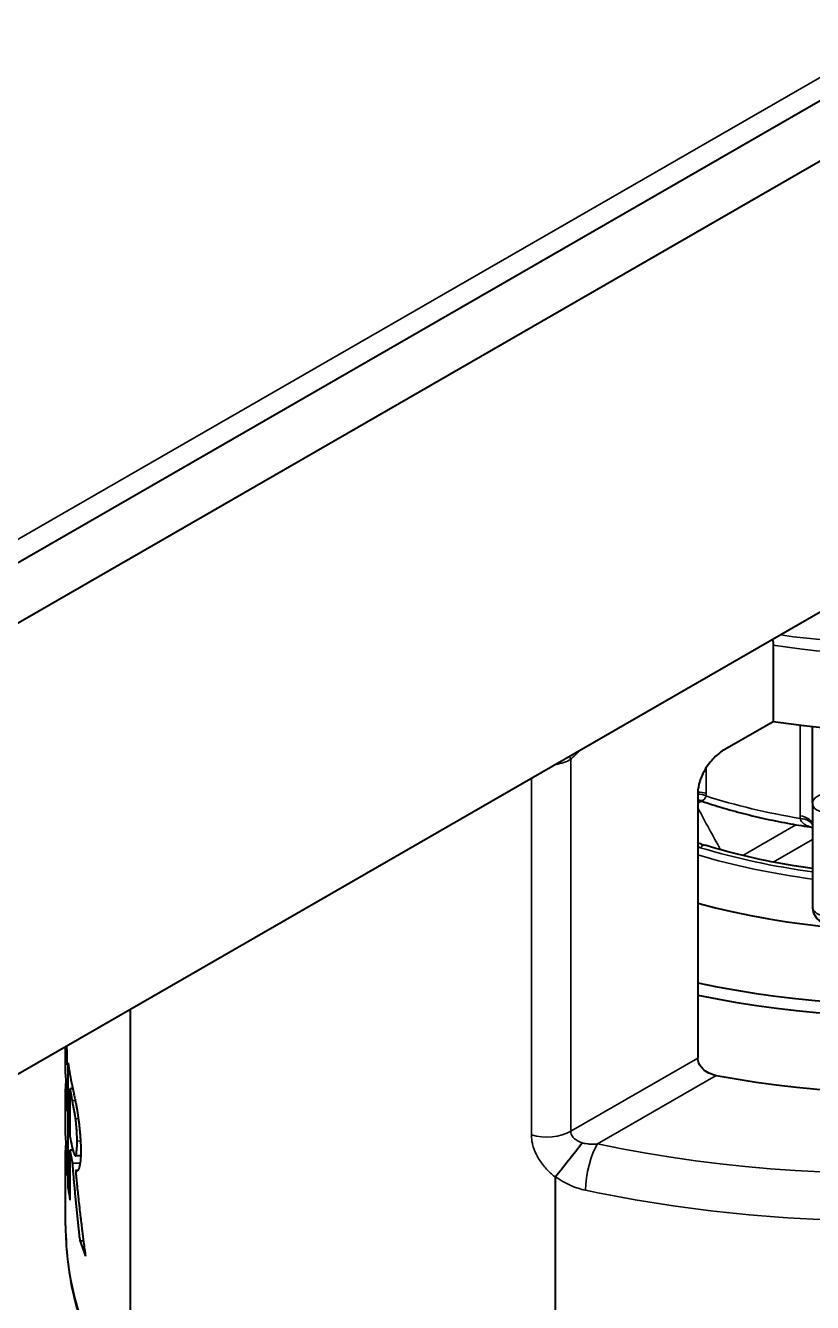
# Model space of a CAD drawing. Header units: millimetres. Extents: x 0 to 51860, y 0 to 5940.
# Drawn here: x 7987.41 to 8018.12, y 4172.62 to 4222.45 of the extents above; entities that cross this region are included whole.
import ezdxf

# ---------------------------------------------------------------- set-up
doc = ezdxf.new("R2010")
doc.units = ezdxf.units.MM
doc.header["$LTSCALE"] = 10
doc.layers.add('가시적인 것(ISO)', color=3, linetype='Continuous', lineweight=40)
doc.layers.add('가시적인 좁은 것(ISO)', color=3, linetype='Continuous', lineweight=35)

msp = doc.modelspace()

# ---------------------------------------------------------------- linework, layer by layer
at = {"layer": '가시적인 것(ISO)'}
for p, q in [((7719.6306, 4047.4586), (8041.1284, 4232.5969)), ((8044.8417, 4232.3706), (7717.027, 4043.5947)), ((8069.4962, 4228.9636), (7692.3726, 4011.7926)), ((8016.5894, 4198.2644), (8016.5894, 4195.2889)), ((8014.7046, 4194.2035), (8016.5894, 4195.2889)), ((8018.1224, 4192.0944), (8018.1224, 4195.0922)), ((8013.6495, 4192.5058), (8013.6495, 4182.1503)), ((8018.1224, 4192.0944), (8018.1224, 4188.0536)), ((7991.4957, 4184.0462), (7991.4957, 4168.2808)), ((7988.9744, 4181.5296), (7988.9744, 4182.5942)), ((7989.0178, 4182.4714), (7989.0178, 4181.8911)), ((7989.0737, 4177.0632), (7989.0737, 4181.9685)), ((7988.9744, 4179.1286), (7988.9744, 4180.9492)), ((7989.0082, 4180.6621), (7989.0082, 4180.0818)), ((7989.2557, 4180.9531), (7989.1446, 4180.9466)), ((7989.1446, 4180.9466), (7989.1446, 4179.1022)), ((7988.9744, 4175.6248), (7988.9744, 4178.5482)), ((7989.2559, 4178.5641), (7989.1446, 4178.5576)), ((7989.1446, 4178.5576), (7989.1446, 4176.6058)), ((7989.5684, 4178.3551), (7989.3713, 4178.3375)), ((7989.0178, 4178.1465), (7989.0178, 4177.5661)), ((7989.5391, 4178.0562), (7989.2489, 4178.0347)), ((7989.4558, 4177.7713), (7989.3602, 4177.7628)), ((8008.0847, 4177.5091), (8008.0847, 4158.7278)), ((7989.1446, 4177.0663), (7989.0737, 4177.0632)), ((7989.6704, 4175.0179), (7989.5443, 4175.0044))]:
    msp.add_line(p, q, dxfattribs=at)
msp.add_arc((8018.7891, 4188.0536), 0.6667, 180, 265.12284, dxfattribs=at)
for centre, major_axis, ratio, start_param, end_param in [((8022.3557, 4208.1107), (23, 0), 0.5758617, 4.4589774, 6.1461037), ((8022.3557, 4198.9869), (-20.6667, 0), 0.5758617, 1.1359512, 2.2642476), ((8022.3557, 4198.9869), (-25.6667, 0), 0.5758617, 1.2247253, 2.1987386), ((8022.3557, 4198.7144), (26, 0), 0.5758617, 4.370937, 5.3403313), ((8022.3557, 4196.12), (26.6667, 0), 0.5758617, 4.4078036, 5.3684668), ((8022.4877, 4182.8731), (-33.5133, 0), 0.5758617, 0.0143499, 0.0509095), ((8022.4877, 4183.4535), (-33.5133, 0), 0.5758617, 0.0435886, 0.0509095), ((8022.4877, 4183.4535), (-33.5133, 0), 0.5758617, 0.0770245, 0.1231611), ((8022.4877, 4180.9492), (-33.5133, 0), 0.5758617, 6.2681486, 6.3281464), ((8022.4877, 4181.5296), (-33.5133, 0), 0.5758617, 0, 0.0449611), ((8022.4877, 4182.889), (-33.5133, 0), 0.5758617, 0.1008183, 0.1244669), ((8022.4877, 4178.5482), (-33.5133, 0), 0.5758617, 6.2681486, 6.3340948), ((8022.4877, 4179.1286), (-33.5133, 0), 0.5758617, 0, 0.0509095), ((8022.4877, 4181.0446), (-33.5133, 0), 0.5758617, 0.1008183, 0.1217103), ((8008.6187, 4178.2269), (-0.8277, -1.0459), 0.0179866, 0.8582668, 2.2172143), ((8022.4877, 4180.5), (-33.5133, 0), 0.5758617, 0.1008183, 0.128094), ((8009.7245, 4176.3099), (1.6335, -1.221), 0.1183806, 3.1364698, 3.2298497), ((8022.4877, 4178.5482), (-33.5133, 0), 0.5758617, 0.0770245, 0.1008183), ((8022.4877, 4178.5482), (-33.5133, 0), 0.5758617, 0.1846766, 0.2155794)]:
    msp.add_ellipse(centre, major_axis=major_axis, ratio=ratio, start_param=start_param, end_param=end_param, dxfattribs=at)
for points in [[(8016.5632, 4198.4813), (8016.5799, 4198.4133), (8016.5894, 4198.338), (8016.5894, 4198.2644)], [(8013.695, 4192.2136), (8013.6801, 4192.2187), (8013.6649, 4192.2232), (8013.6495, 4192.2272)], [(7989.5681, 4178.3491), (7989.4996, 4178.343), (7989.431, 4178.3369), (7989.3625, 4178.3309)]]:
    msp.add_open_spline(points, degree=3, dxfattribs=at)
for points, knots in [([(8014.7046, 4194.2035), (8014.5689, 4194.1254), (8014.4088, 4193.9995), (8014.1638, 4193.7485), (8014.0337, 4193.5812), (8013.8543, 4193.2836), (8013.7708, 4193.1022), (8013.6778, 4192.8043), (8013.6495, 4192.6357), (8013.6495, 4192.5058)], [0.94688395, 0.94688395, 0.94688395, 0.94688395, 1.03319942, 1.03319942, 1.11414915, 1.11414915, 1.18965062, 1.18965062, 1.26110631, 1.26110631, 1.26110631, 1.26110631]), ([(8013.695, 4192.2136), (8013.9764, 4192.1176), (8014.2624, 4192.0263), (8014.8425, 4191.8534), (8015.1366, 4191.7719), (8015.7322, 4191.6187), (8016.0336, 4191.5471), (8016.6427, 4191.4141), (8016.9504, 4191.3526), (8017.5459, 4191.2447), (8017.8332, 4191.1973), (8018.1224, 4191.1544)], [3.39205579, 3.39205579, 3.39205579, 3.39205579, 3.44952213, 3.44952213, 3.50698846, 3.50698846, 3.5644548, 3.5644548, 3.62192113, 3.62192113, 3.6746987, 3.6746987, 3.6746987, 3.6746987]), ([(8013.6495, 4190.558), (8013.6776, 4190.5461), (8013.7064, 4190.5346), (8013.7988, 4190.4995), (8013.8648, 4190.477), (8013.933, 4190.4564)], [0.205431271, 0.205431271, 0.205431271, 0.205431271, 0.222088077, 0.222088077, 0.257880602, 0.257880602, 0.257880602, 0.257880602]), ([(8018.1224, 4189.5492), (8017.8846, 4189.5821), (8017.648, 4189.6177), (8016.2073, 4189.8529), (8015.0391, 4190.1217), (8013.9342, 4190.456)], [2.59187212, 2.59187212, 2.59187212, 2.59187212, 2.63237325, 2.63237325, 2.83997465, 2.83997465, 2.83997465, 2.83997465]), ([(8014.3584, 4181.4706), (8014.2683, 4181.4869), (8014.1716, 4181.5184), (8013.9924, 4181.6098), (8013.9099, 4181.6697), (8013.7869, 4181.7928), (8013.7356, 4181.8621), (8013.6669, 4182.0068), (8013.6495, 4182.0823), (8013.6495, 4182.1503)], [0.48200301, 0.48200301, 0.48200301, 0.48200301, 0.52453642, 0.52453642, 0.56706983, 0.56706983, 0.60449746, 0.60449746, 0.64192509, 0.64192509, 0.64192509, 0.64192509]), ([(7989.2282, 4181.0826), (7989.2335, 4181.0581), (7989.239, 4181.0322), (7989.2447, 4181.0051), (7989.2505, 4180.9781), (7989.2564, 4180.9499), (7989.2625, 4180.9208), (7989.2655, 4180.9062), (7989.2686, 4180.8914), (7989.2718, 4180.8764), (7989.2781, 4180.8464), (7989.2845, 4180.8155), (7989.291, 4180.7839), (7989.2943, 4180.7681), (7989.2976, 4180.7522), (7989.3009, 4180.7361), (7989.3076, 4180.7039), (7989.3143, 4180.6712), (7989.3211, 4180.6381), (7989.3245, 4180.6215), (7989.3279, 4180.6049), (7989.3313, 4180.5882), (7989.3382, 4180.5547), (7989.345, 4180.521), (7989.3518, 4180.4872), (7989.3552, 4180.4704), (7989.3586, 4180.4534), (7989.362, 4180.4365), (7989.3688, 4180.4027), (7989.3755, 4180.3689), (7989.382, 4180.3353), (7989.3919, 4180.2849), (7989.4014, 4180.235), (7989.4105, 4180.1862), (7989.4135, 4180.1699), (7989.4165, 4180.1538), (7989.4193, 4180.1378), (7989.4251, 4180.1058), (7989.4306, 4180.0744), (7989.4358, 4180.0438), (7989.441, 4180.0132), (7989.4458, 4179.9833), (7989.4502, 4179.9545)], [0, 0, 0, 0, 0.0833333, 0.0833333, 0.0833333, 0.1666667, 0.1666667, 0.1666667, 0.2083333, 0.2083333, 0.2083333, 0.2916667, 0.2916667, 0.2916667, 0.3333333, 0.3333333, 0.3333333, 0.4166667, 0.4166667, 0.4166667, 0.4583333, 0.4583333, 0.4583333, 0.5416667, 0.5416667, 0.5416667, 0.5833333, 0.5833333, 0.5833333, 0.6666667, 0.6666667, 0.6666667, 0.7916667, 0.7916667, 0.7916667, 0.8333333, 0.8333333, 0.8333333, 0.9166667, 0.9166667, 0.9166667, 1, 1, 1, 1]), ([(7989.3654, 4179.7827), (7989.3611, 4179.8141), (7989.3556, 4179.8495), (7989.3493, 4179.8876), (7989.3477, 4179.8971), (7989.3461, 4179.9068), (7989.3444, 4179.9166), (7989.3411, 4179.9363), (7989.3376, 4179.9565), (7989.3339, 4179.9772), (7989.3321, 4179.9876), (7989.3302, 4179.998), (7989.3283, 4180.0085), (7989.3245, 4180.0296), (7989.3206, 4180.051), (7989.3167, 4180.0726), (7989.3147, 4180.0833), (7989.3127, 4180.0942), (7989.3106, 4180.105), (7989.3066, 4180.1267), (7989.3025, 4180.1485), (7989.2984, 4180.1702), (7989.2963, 4180.1811), (7989.2942, 4180.1919), (7989.2921, 4180.2027), (7989.288, 4180.2243), (7989.2839, 4180.2457), (7989.2797, 4180.2668), (7989.2777, 4180.2773), (7989.2756, 4180.2878), (7989.2736, 4180.2981), (7989.2695, 4180.3189), (7989.2655, 4180.3392), (7989.2615, 4180.3589), (7989.2595, 4180.3687), (7989.2576, 4180.3784), (7989.2556, 4180.388), (7989.2518, 4180.4071), (7989.248, 4180.4255), (7989.2443, 4180.4431), (7989.2406, 4180.4607), (7989.2371, 4180.4774), (7989.2336, 4180.4931)], [0, 0, 0, 0, 0.1666667, 0.1666667, 0.1666667, 0.2083333, 0.2083333, 0.2083333, 0.2916667, 0.2916667, 0.2916667, 0.3333333, 0.3333333, 0.3333333, 0.4166667, 0.4166667, 0.4166667, 0.4583333, 0.4583333, 0.4583333, 0.5416667, 0.5416667, 0.5416667, 0.5833333, 0.5833333, 0.5833333, 0.6666667, 0.6666667, 0.6666667, 0.7083333, 0.7083333, 0.7083333, 0.7916667, 0.7916667, 0.7916667, 0.8333333, 0.8333333, 0.8333333, 0.9166667, 0.9166667, 0.9166667, 1, 1, 1, 1]), ([(7989.4253, 4178.9151), (7989.4253, 4178.933), (7989.4251, 4178.9524), (7989.4246, 4178.9731), (7989.4242, 4178.9938), (7989.4236, 4179.0158), (7989.4229, 4179.0388), (7989.4217, 4179.0733), (7989.4202, 4179.1101), (7989.4183, 4179.1483), (7989.4177, 4179.161), (7989.417, 4179.1739), (7989.4163, 4179.187), (7989.4149, 4179.2131), (7989.4134, 4179.2397), (7989.4117, 4179.2665), (7989.4109, 4179.2799), (7989.41, 4179.2934), (7989.4091, 4179.307), (7989.4074, 4179.334), (7989.4055, 4179.3612), (7989.4035, 4179.3883), (7989.4025, 4179.4019), (7989.4015, 4179.4154), (7989.4005, 4179.4288), (7989.3984, 4179.4557), (7989.3962, 4179.4824), (7989.394, 4179.5086), (7989.3929, 4179.5216), (7989.3918, 4179.5346), (7989.3907, 4179.5474), (7989.3884, 4179.573), (7989.386, 4179.598), (7989.3837, 4179.6221), (7989.3825, 4179.6342), (7989.3813, 4179.646), (7989.3801, 4179.6576), (7989.3777, 4179.6808), (7989.3752, 4179.703), (7989.3728, 4179.7239), (7989.3703, 4179.7448), (7989.3678, 4179.7645), (7989.3654, 4179.7827)], [0, 0, 0, 0, 0.0833333, 0.0833333, 0.0833333, 0.1666667, 0.1666667, 0.1666667, 0.2916667, 0.2916667, 0.2916667, 0.3333333, 0.3333333, 0.3333333, 0.4166667, 0.4166667, 0.4166667, 0.4583333, 0.4583333, 0.4583333, 0.5416667, 0.5416667, 0.5416667, 0.5833333, 0.5833333, 0.5833333, 0.6666667, 0.6666667, 0.6666667, 0.7083333, 0.7083333, 0.7083333, 0.7916667, 0.7916667, 0.7916667, 0.8333333, 0.8333333, 0.8333333, 0.9166667, 0.9166667, 0.9166667, 1, 1, 1, 1]), ([(7989.4502, 4179.9545), (7989.4547, 4179.9256), (7989.4592, 4179.8941), (7989.4637, 4179.8604), (7989.4683, 4179.8266), (7989.4729, 4179.7907), (7989.4775, 4179.7529), (7989.4844, 4179.6962), (7989.4914, 4179.6355), (7989.4982, 4179.5721), (7989.5004, 4179.551), (7989.5027, 4179.5296), (7989.5049, 4179.5079), (7989.5094, 4179.4646), (7989.5138, 4179.4203), (7989.518, 4179.3754), (7989.5202, 4179.353), (7989.5223, 4179.3304), (7989.5243, 4179.3078), (7989.5284, 4179.2625), (7989.5324, 4179.2168), (7989.5362, 4179.1713), (7989.5381, 4179.1485), (7989.5399, 4179.1257), (7989.5417, 4179.103), (7989.5452, 4179.0576), (7989.5485, 4179.0125), (7989.5515, 4178.9681), (7989.5531, 4178.9459), (7989.5545, 4178.9239), (7989.5559, 4178.902), (7989.5586, 4178.8584), (7989.5611, 4178.8157), (7989.5632, 4178.7744), (7989.5642, 4178.7537), (7989.5652, 4178.7333), (7989.566, 4178.7134), (7989.5677, 4178.6734), (7989.5691, 4178.635), (7989.57, 4178.5985), (7989.5709, 4178.5621), (7989.5713, 4178.5276), (7989.5713, 4178.4955)], [0, 0, 0, 0, 0.0833333, 0.0833333, 0.0833333, 0.1666667, 0.1666667, 0.1666667, 0.2916667, 0.2916667, 0.2916667, 0.3333333, 0.3333333, 0.3333333, 0.4166667, 0.4166667, 0.4166667, 0.4583333, 0.4583333, 0.4583333, 0.5416667, 0.5416667, 0.5416667, 0.5833333, 0.5833333, 0.5833333, 0.6666667, 0.6666667, 0.6666667, 0.7083333, 0.7083333, 0.7083333, 0.7916667, 0.7916667, 0.7916667, 0.8333333, 0.8333333, 0.8333333, 0.9166667, 0.9166667, 0.9166667, 1, 1, 1, 1]), ([(7989.2223, 4178.7015), (7989.2258, 4178.6851), (7989.2295, 4178.6685), (7989.2334, 4178.652), (7989.2373, 4178.6355), (7989.2413, 4178.619), (7989.2455, 4178.6027), (7989.2518, 4178.5783), (7989.2585, 4178.5544), (7989.2653, 4178.5314), (7989.2676, 4178.5238), (7989.2699, 4178.5163), (7989.2722, 4178.5089), (7989.2769, 4178.4941), (7989.2816, 4178.4798), (7989.2863, 4178.4662), (7989.2887, 4178.4594), (7989.291, 4178.4528), (7989.2934, 4178.4464), (7989.2982, 4178.4335), (7989.3029, 4178.4215), (7989.3076, 4178.4103), (7989.31, 4178.4047), (7989.3123, 4178.3994), (7989.3146, 4178.3943), (7989.3193, 4178.3841), (7989.3238, 4178.375), (7989.3283, 4178.367), (7989.3305, 4178.363), (7989.3327, 4178.3593), (7989.3348, 4178.3559), (7989.3391, 4178.3491), (7989.3432, 4178.3436), (7989.3471, 4178.3394), (7989.3491, 4178.3374), (7989.351, 4178.3357), (7989.3528, 4178.3343), (7989.3565, 4178.3317), (7989.3599, 4178.3305), (7989.363, 4178.3309), (7989.3661, 4178.3314), (7989.3689, 4178.3335), (7989.3713, 4178.3375)], [0, 0, 0, 0, 0.0833333, 0.0833333, 0.0833333, 0.1666667, 0.1666667, 0.1666667, 0.2916667, 0.2916667, 0.2916667, 0.3333333, 0.3333333, 0.3333333, 0.4166667, 0.4166667, 0.4166667, 0.4583333, 0.4583333, 0.4583333, 0.5416667, 0.5416667, 0.5416667, 0.5833333, 0.5833333, 0.5833333, 0.6666667, 0.6666667, 0.6666667, 0.7083333, 0.7083333, 0.7083333, 0.7916667, 0.7916667, 0.7916667, 0.8333333, 0.8333333, 0.8333333, 0.9166667, 0.9166667, 0.9166667, 1, 1, 1, 1]), ([(7989.3713, 4178.3375), (7989.3758, 4178.3434), (7989.3803, 4178.3563), (7989.3846, 4178.3749), (7989.3857, 4178.3796), (7989.3868, 4178.3846), (7989.3879, 4178.3899), (7989.39, 4178.4006), (7989.3921, 4178.4126), (7989.3942, 4178.4258), (7989.3952, 4178.4324), (7989.3962, 4178.4393), (7989.3972, 4178.4465), (7989.3992, 4178.4608), (7989.4011, 4178.4762), (7989.403, 4178.4926), (7989.4039, 4178.5007), (7989.4048, 4178.5091), (7989.4057, 4178.5178), (7989.4075, 4178.535), (7989.4092, 4178.5531), (7989.4108, 4178.5718), (7989.4116, 4178.5812), (7989.4124, 4178.5907), (7989.4131, 4178.6004), (7989.4146, 4178.6198), (7989.416, 4178.6398), (7989.4172, 4178.6602), (7989.4179, 4178.6704), (7989.4185, 4178.6807), (7989.419, 4178.6911), (7989.4207, 4178.7223), (7989.4221, 4178.7543), (7989.4231, 4178.7865), (7989.4245, 4178.8294), (7989.4253, 4178.8727), (7989.4253, 4178.9151)], [0, 0, 0, 0, 0.1666667, 0.1666667, 0.1666667, 0.2083333, 0.2083333, 0.2083333, 0.2916667, 0.2916667, 0.2916667, 0.3333333, 0.3333333, 0.3333333, 0.4166667, 0.4166667, 0.4166667, 0.4583333, 0.4583333, 0.4583333, 0.5416667, 0.5416667, 0.5416667, 0.5833333, 0.5833333, 0.5833333, 0.6666667, 0.6666667, 0.6666667, 0.7083333, 0.7083333, 0.7083333, 0.8333333, 0.8333333, 0.8333333, 1, 1, 1, 1]), ([(7989.5713, 4178.4955), (7989.5713, 4178.4507), (7989.5705, 4178.4073), (7989.5688, 4178.3654), (7989.5671, 4178.3235), (7989.5647, 4178.2831), (7989.5615, 4178.2443), (7989.56, 4178.2249), (7989.5582, 4178.2059), (7989.5563, 4178.1874), (7989.5525, 4178.1504), (7989.5481, 4178.1151), (7989.5431, 4178.0818), (7989.5406, 4178.0651), (7989.538, 4178.0489), (7989.5352, 4178.0332), (7989.5297, 4178.0019), (7989.5237, 4177.9725), (7989.5174, 4177.9454), (7989.5142, 4177.9319), (7989.5109, 4177.9189), (7989.5076, 4177.9064), (7989.5009, 4177.8816), (7989.4938, 4177.859), (7989.4865, 4177.8389), (7989.4829, 4177.8289), (7989.4792, 4177.8195), (7989.4755, 4177.8107), (7989.468, 4177.7932), (7989.4603, 4177.7782), (7989.4525, 4177.766), (7989.4487, 4177.7599), (7989.4448, 4177.7544), (7989.4408, 4177.7497), (7989.433, 4177.7403), (7989.4251, 4177.7337), (7989.4173, 4177.7302), (7989.4134, 4177.7284), (7989.4095, 4177.7274), (7989.4056, 4177.7271), (7989.3978, 4177.7266), (7989.39, 4177.7292), (7989.3825, 4177.7351), (7989.3749, 4177.741), (7989.3674, 4177.7502), (7989.3602, 4177.7628)], [0, 0, 0, 0, 0.0833333, 0.0833333, 0.0833333, 0.1666667, 0.1666667, 0.1666667, 0.2083333, 0.2083333, 0.2083333, 0.2916667, 0.2916667, 0.2916667, 0.3333333, 0.3333333, 0.3333333, 0.4166667, 0.4166667, 0.4166667, 0.4583333, 0.4583333, 0.4583333, 0.5416667, 0.5416667, 0.5416667, 0.5833333, 0.5833333, 0.5833333, 0.6666667, 0.6666667, 0.6666667, 0.7083333, 0.7083333, 0.7083333, 0.7916667, 0.7916667, 0.7916667, 0.8333333, 0.8333333, 0.8333333, 0.9166667, 0.9166667, 0.9166667, 1, 1, 1, 1]), ([(7989.5443, 4175.0044), (7989.5346, 4175.0884), (7989.5155, 4175.2565), (7989.4922, 4175.4667), (7989.4694, 4175.6769), (7989.4515, 4175.8451), (7989.4296, 4176.0554), (7989.4125, 4176.2237), (7989.3915, 4176.4341), (7989.3751, 4176.6025), (7989.3551, 4176.813), (7989.3394, 4176.9814), (7989.3203, 4177.192), (7989.3053, 4177.3605), (7989.2871, 4177.5711), (7989.2694, 4177.7818), (7989.2557, 4177.9504), (7989.2489, 4178.0347)], [0, 0, 0, 0, 0.0381103, 0.0762206, 0.09527575, 0.13338605, 0.1524412, 0.19055149, 0.20960664, 0.24771694, 0.26677209, 0.30488239, 0.32393754, 0.36204784, 0.38110299, 0.41921329, 0.45732359, 0.45732359, 0.45732359, 0.45732359]), ([(7989.3602, 4177.7628), (7989.3692, 4177.6698), (7989.3874, 4177.4837), (7989.411, 4177.2512), (7989.4352, 4177.0187), (7989.455, 4176.8328), (7989.4804, 4176.6005), (7989.5011, 4176.4147), (7989.5276, 4176.1824), (7989.5493, 4175.9967), (7989.5769, 4175.7646), (7989.5995, 4175.579), (7989.6341, 4175.3006), (7989.6814, 4174.9296), (7989.7248, 4174.6052), (7989.7501, 4174.4199)], [0, 0, 0, 0, 0.04215599, 0.08431197, 0.10538997, 0.14754595, 0.16862395, 0.21077993, 0.23185793, 0.27401391, 0.29509191, 0.33724789, 0.35832589, 0.42155987, 0.50587184, 0.50587184, 0.50587184, 0.50587184]), ([(7988.9744, 4175.6248), (7988.9744, 4175.0824), (7989.0112, 4174.54), (7989.1578, 4173.4607), (7989.2676, 4172.9238), (7989.5582, 4171.8604), (7989.7391, 4171.3339), (7990.1692, 4170.2955), (7990.4185, 4169.7836), (7990.9823, 4168.7776), (7991.2969, 4168.2835), (7991.6426, 4167.7997)], [2.35619449, 2.35619449, 2.35619449, 2.35619449, 2.43424957, 2.43424957, 2.51230465, 2.51230465, 2.59035972, 2.59035972, 2.6684148, 2.6684148, 2.74646988, 2.74646988, 2.74646988, 2.74646988]), ([(8008.2951, 4158.138), (8011.6168, 4157.3516), (8015.1509, 4156.8819), (8022.2846, 4156.6175), (8025.8828, 4156.8215), (8032.7961, 4157.8839), (8036.1098, 4158.7426), (8042.1308, 4161.0449), (8044.8357, 4162.4898), (8049.3462, 4165.8495), (8051.1552, 4167.7649), (8053.231, 4171.2295), (8053.8105, 4172.6867), (8054.1105, 4174.1763)], [3.5369534, 3.5369534, 3.5369534, 3.5369534, 3.8627197, 3.8627197, 4.1877832, 4.1877832, 4.5131593, 4.5131593, 4.839651, 4.839651, 5.1655586, 5.1655586, 5.3823025, 5.3823025, 5.3823025, 5.3823025])]:
    msp.add_open_spline(points, degree=3, knots=knots, dxfattribs=at)
at = {"layer": '가시적인 좁은 것(ISO)'}
for p, q in [((7720.1854, 4048.6837), (8041.6833, 4233.822)), ((8017.6382, 4195.1475), (8017.6382, 4191.6118)), ((8008.6926, 4179.2958), (8008.6926, 4193.808)), ((8013.9712, 4192.4865), (8013.9712, 4193.4762)), ((8007.1536, 4193.063), (8007.1536, 4179.1519)), ((8013.6495, 4192.1034), (8013.7869, 4192.1825)), ((8013.826, 4192.205), (8013.826, 4192.205)), ((8013.8971, 4192.246), (8013.8971, 4192.246)), ((8017.4788, 4191.2577), (8015.3989, 4190.06)), ((8016.5858, 4189.8035), (8018.1224, 4190.6884)), ((8013.6495, 4182.1503), (8008.6926, 4179.2958)), ((8009.7282, 4178.8042), (8014.3584, 4181.4706)), ((7989.349, 4180.5015), (7989.2336, 4180.4931)), ((7989.4726, 4179.7922), (7989.3654, 4179.7827)), ((7989.5543, 4178.9274), (7989.4253, 4178.9151))]:
    msp.add_line(p, q, dxfattribs=at)
for centre, major_axis, ratio, start_param, end_param in [((8022.3557, 4211.0862), (23, 0), 0.5758617, 4.4589774, 5.9950821), ((8022.3557, 4211.6355), (23.1816, 0), 0.5758617, 4.4739151, 5.8597588), ((8020.8378, 4196.1961), (32.18, 0), 0.5758617, 4.359902, 6.3225007), ((8020.8378, 4195.106), (33.5133, 0), 0.5758617, 4.359902, 6.2831853), ((8007.7498, 4194.3509), (-1.3333, 0), 0.5758617, 1.8405496, 2.3561945), ((8007.7498, 4194.3509), (0.9417, -0.9439), 0.3456895, 0.6637497, 0.793124), ((8013.6413, 4192.0481), (0.6627, -0.0727), 0.6123427, 1.1273343, 1.6255307), ((8013.6468, 4192.1511), (0.6667, 0), 0.5758617, 1.0626807, 1.566231), ((8012.793, 4192.8646), (-0.9692, 0.938), 0.7141412, 3.6511894, 3.746416), ((8022.3557, 4201.0519), (-17.2333, 0), 0.5758617, 1.0623268, 1.2938677), ((8018.7891, 4192.0944), (-0.6667, 0), 0.5889212, 4.7600058, 6.2831849), ((8105.7195, 4291.1312), (41.1777, 143.181), 0.7002348, 2.5163417, 2.5316845), ((8018.7891, 4192.0944), (-0.6667, 0), 0.5758617, 0.0000001, 1.423691), ((8017.4557, 4191.2426), (0.6667, 0), 0.5758617, 0.6467569, 1.2935138), ((8018.9356, 4191.3994), (-1.2094, 0.5971), 0.7863919, 0.370218, 0.4654446), ((8017.4618, 4191.1367), (0.6623, 0.0759), 0.5509814, 0.0333756, 1.2295519), ((8017.4557, 4191.2426), (0.6667, 0), 0.5758617, 0, 0.6467569), ((8013.7411, 4189.8179), (0.1931, 0.6381), 0.3802648, 0, 0.6721062), ((8022.3557, 4199.8045), (18.5209, 0), 0.5758617, 4.2286088, 4.4817793), ((8022.3557, 4199.8045), (-19, 0), 0.5758617, 1.0948009, 1.3461034), ((8018.7891, 4188.0536), (-0.6667, 0), 0.5758617, 0, 1.1780972), ((8007.7498, 4179.8387), (-1.3333, 0), 0.5758617, 1.1072528, 2.3561946), ((8009.7282, 4177.7141), (-0.2763, -1.3044), 0.2822442, 3.7854276, 5.3562239), ((8022.4877, 4175.6248), (-33.5133, 0), 0.5758617, 0, 0.3903781), ((8020.8378, 4176.5749), (33.5133, 0), 0.5758617, 4.3220109, 6.167586)]:
    msp.add_ellipse(centre, major_axis=major_axis, ratio=ratio, start_param=start_param, end_param=end_param, dxfattribs=at)
for points in [[(8008.6926, 4193.808), (8008.8042, 4193.9194), (8008.9159, 4194.0307), (8009.0275, 4194.1421)], [(8013.6495, 4190.3919), (8013.6798, 4190.3819), (8013.7103, 4190.3723), (8013.7411, 4190.3629)]]:
    msp.add_open_spline(points, degree=3, dxfattribs=at)
for points, knots in [([(8013.695, 4192.2136), (8013.7029, 4192.2109), (8013.7106, 4192.2086), (8013.7184, 4192.2066), (8013.7236, 4192.2053), (8013.7287, 4192.2042), (8013.7339, 4192.2032), (8013.7682, 4192.1965), (8013.801, 4192.1972), (8013.8312, 4192.2065), (8013.845, 4192.2108), (8013.8583, 4192.2169), (8013.8707, 4192.2249), (8013.8716, 4192.2255), (8013.8724, 4192.2261), (8013.8733, 4192.2266), (8013.8865, 4192.2355), (8013.8987, 4192.2465), (8013.9098, 4192.2597), (8013.9207, 4192.2726), (8013.9306, 4192.2878), (8013.9392, 4192.3052), (8013.9416, 4192.31), (8013.9439, 4192.315), (8013.9461, 4192.3201), (8013.9542, 4192.3391), (8013.9608, 4192.3603), (8013.9658, 4192.3834)], [-1.9108893, -1.9108893, -1.9108893, -1.9108893, -1.7881715, -1.7881715, -1.7881715, -1.705847, -1.705847, -1.705847, -1.1542206, -1.1542206, -1.1542206, -0.9010166, -0.9010166, -0.9010166, -0.8833423, -0.8833423, -0.8833423, -0.6124596, -0.6124596, -0.6124596, -0.3465449, -0.3465449, -0.3465449, -0.2728756, -0.2728756, -0.2728756, 0, 0, 0, 0]), ([(8017.6441, 4191.506), (8017.6473, 4191.4913), (8017.6516, 4191.4767), (8017.6669, 4191.4368), (8017.6803, 4191.4121), (8017.7134, 4191.3656), (8017.7331, 4191.3439), (8017.7945, 4191.2882), (8017.8422, 4191.2572), (8017.9549, 4191.2025), (8018.0209, 4191.1801), (8018.102, 4191.161), (8018.1121, 4191.1588), (8018.1224, 4191.1566)], [-3.1802411, -3.1802411, -3.1802411, -3.1802411, -3.0227623, -3.0227623, -2.7390557, -2.7390557, -2.455349, -2.455349, -1.9582149, -1.9582149, -1.4051658, -1.4051658, -1.3265688, -1.3265688, -1.3265688, -1.3265688]), ([(8008.9732, 4178.9129), (8008.9466, 4178.9273), (8008.9216, 4178.9427), (8008.8768, 4178.9741), (8008.8566, 4178.9901), (8008.8193, 4179.0236), (8008.8022, 4179.0411), (8008.7521, 4179.1001), (8008.7266, 4179.1437), (8008.6999, 4179.2208), (8008.6938, 4179.2534), (8008.6926, 4179.2892), (8008.6926, 4179.2925), (8008.6926, 4179.2958)], [5.9205564, 5.9205564, 5.9205564, 5.9205564, 6.2757111, 6.2757111, 6.60887, 6.60887, 6.9420289, 6.9420289, 7.7006931, 7.7006931, 8.2359734, 8.2359734, 8.2905157, 8.2905157, 8.2905157, 8.2905157]), ([(8007.1536, 4179.1519), (8007.1536, 4179.142), (8007.1537, 4179.132), (8007.1539, 4179.122), (8007.1561, 4179.0242), (8007.1687, 4178.9226), (8007.1918, 4178.8203), (8007.1938, 4178.8114), (8007.1958, 4178.8025), (8007.198, 4178.7936), (8007.2309, 4178.6573), (8007.2817, 4178.5203), (8007.3494, 4178.385), (8007.3785, 4178.3269), (8007.4106, 4178.2693), (8007.4455, 4178.2126), (8007.4486, 4178.2075), (8007.4518, 4178.2024), (8007.4549, 4178.1974), (8007.4935, 4178.1358), (8007.5351, 4178.0755), (8007.5798, 4178.0167), (8007.6317, 4177.9482), (8007.688, 4177.8812), (8007.7481, 4177.8166), (8007.8441, 4177.7131), (8007.9498, 4177.6157), (8008.0617, 4177.5271), (8008.0693, 4177.5211), (8008.077, 4177.5151), (8008.0847, 4177.5091)], [5.2253695, 5.2253695, 5.2253695, 5.2253695, 5.2800028, 5.2800028, 5.2800028, 5.8152546, 5.8152546, 5.8152546, 5.8616551, 5.8616551, 5.8616551, 6.5738841, 6.5738841, 6.5738841, 6.8797122, 6.8797122, 6.8797122, 6.9070676, 6.9070676, 6.9070676, 7.240239, 7.240239, 7.240239, 7.6279088, 7.6279088, 7.6279088, 8.2481168, 8.2481168, 8.2481168, 8.290568, 8.290568, 8.290568, 8.290568]), ([(8009.1323, 4178.8449), (8009.078, 4178.8629), (8009.0268, 4178.8844), (8008.978, 4178.9103), (8008.9756, 4178.9116), (8008.9732, 4178.9129)], [5.27504345, 5.27504345, 5.27504345, 5.27504345, 5.88806179, 5.88806179, 5.92055638, 5.92055638, 5.92055638, 5.92055638]), ([(8009.7282, 4178.8042), (8009.6461, 4178.7965), (8009.5647, 4178.7937), (8009.4352, 4178.7975), (8009.3859, 4178.801), (8009.2967, 4178.8112), (8009.2563, 4178.8174), (8009.188, 4178.831), (8009.1597, 4178.8376), (8009.1323, 4178.8449)], [19.7416564, 19.7416564, 19.7416564, 19.7416564, 20.4648157, 20.4648157, 20.92273, 20.92273, 21.318024, 21.318024, 21.6092759, 21.6092759, 21.6092759, 21.6092759]), ([(8008.0918, 4177.5318), (8008.2789, 4177.3898), (8008.4835, 4177.2707), (8008.6966, 4177.1774), (8008.8827, 4177.096), (8009.0751, 4177.0344), (8009.2679, 4176.9935)], [19.7416565, 19.7416565, 19.7416565, 19.7416565, 20.758266, 20.758266, 20.758266, 21.6459535, 21.6459535, 21.6459535, 21.6459535])]:
    msp.add_open_spline(points, degree=3, knots=knots, dxfattribs=at)

doc.saveas('drawing.dxf')
